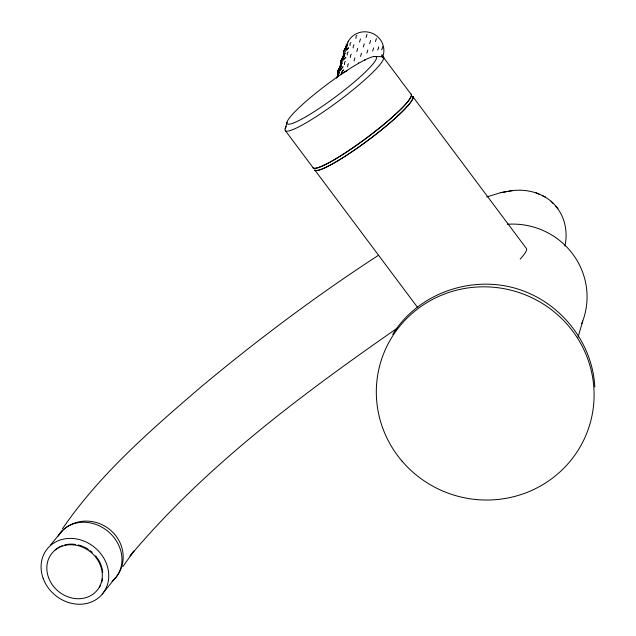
<?xml version="1.0" encoding="UTF-8"?>
<svg xmlns="http://www.w3.org/2000/svg" width="636" height="636" viewBox="0 0 636 636"><rect width="100%" height="100%" fill="white"/><g stroke="black" fill="none" stroke-linecap="round" stroke-linejoin="round"><path stroke-width="0.95" d="M344.474 64.554L344.537 62.439L345.404 61.398M347.248 55.086L347.304 52.971L348.17 51.929M350.015 45.617L350.07 43.502L350.937 42.461M373.61 47.931L372.688 51.087M376.385 38.462L375.455 41.618M338.106 72.305L337.517 76.479L337.947 70.453L341.341 65.739L340.204 67.885L341.556 64.013M344.322 54.545L342.971 58.417L344.108 56.27L340.713 60.984L340.745 65.428L337.859 70.723L338.066 72.409M347.089 45.077L345.745 48.948L346.882 46.802L343.48 51.516L343.52 55.96L342.987 58.329L343.702 54.298L342.311 59.037L343.893 55.26L340.626 61.255L340.896 65.413M347.606 66.907L347.82 64.705L348.528 63.751M350.372 57.439L350.587 55.237L351.295 54.283M353.147 47.962L353.354 45.768L354.069 44.806M355.914 38.494L356.128 36.292L356.836 35.338M338.988 69.252L341.127 64.729L339.545 68.505L340.872 62.837M343.647 53.368L343.058 57.542L340.626 61.255M346.413 43.9L345.825 48.074L345.086 49.568L346.668 45.792L343.392 51.786L343.686 56.771M353.998 61.016L354.92 57.86M356.764 51.548L357.686 48.392M359.531 42.079L360.461 38.923M337.597 76.463L338.018 74.046M364.849 60.444L365.04 59.474M367.807 50.005L366.885 53.162M370.573 40.537L369.651 43.693M564.951 246.1C567.884 232.434 565.221 216.916 555.737 206.326M340.57 66.216L340.22 67.798L340.928 63.767L340.745 65.428L340.713 60.984M360.54 56.437L361.463 53.281M363.307 46.969L364.229 43.812M366.074 37.5L367.004 34.344M285.19 128.814L287.011 122.112M578.029 337.183L582.735 321.085M337.438 77.353L338.781 73.482M345.745 48.948L347.502 44.401M342.971 58.417L345.03 53.114M340.204 67.885L341.961 63.338M337.517 76.479L338.36 74.197L336.778 77.974M358.33 63.672L358.696 62.749M337.986 75.819L339.195 72.806M344.529 50.316L346.286 46.492L343.392 51.786M341.763 59.784L343.52 55.96L343.48 51.516M336.571 77.958L337.978 74.897L337.947 70.453M377.657 50.037L378.666 48.074L378.579 46.881M340.244 70.628L343.043 66.724L339.306 70.747L339.378 72.75M381.544 49.751L382.634 47.938L382.467 46.595M337.859 70.723L340.284 67.011M62.463 528.77C100.059 473.86 151.002 429.888 201.135 386.823C257.667 339.664 316.704 295.438 378.444 255.314M122.812 566.652L133.942 551.03L130.094 555.92C205.818 465.743 301.512 394.718 397.675 327.85M392.714 334.417C419.045 291.519 476.038 273.281 522.864 290.755C562.932 305.399 592.617 344.116 594.803 386.942M50.419 545.187L62.241 530.734M102.197 594.048L114.019 579.595M348.608 41.189L347.614 42.342L347.685 44.345M346.914 49.56L348.584 47.78L344.847 51.81L344.919 53.814M344.14 59.029L345.809 57.248L342.081 61.279L342.152 63.282M486.62 196.961L500.739 192.636L506.574 191.619M507.274 191.523C525.598 187.366 546.737 193.034 557.963 208.791M500.739 192.636L513.22 190.49M374.27 56.509L381.171 56.652A61.231 8.276 -36.8 0 1 336.555 102.547A61.231 8.276 -36.8 0 1 286.28 126.524M535.973 192.716L539.209 194.242M542.222 195.61L545.481 197.144M551.062 201.222L553.288 203.687M383.254 57.113L411.007 94.208A61.231 8.276 -36.8 0 1 367.926 136.955A61.231 8.276 -36.8 0 1 313.135 167.785L285.389 130.682M417.717 307.601L314.788 169.995A61.231 8.276 -36.8 0 0 369.572 139.165A61.231 8.276 -36.8 0 0 412.653 96.418L526.29 248.342A61.231 8.276 -36.8 0 1 520.153 259.13M382.538 57.765L382.013 54.744L382.133 57.176M383.619 56.564L383.834 58.25M507.361 224.285A73.474 71.645 16.3 0 1 581.717 323.692M58.48 535.52A35.624 30.989 39.3 0 1 108.438 531.752A35.624 30.989 39.3 0 1 112.103 581.36M57.884 536.347A35.624 33.485 31.1 0 1 109.933 529.685A35.624 33.485 31.1 0 1 112.27 581.121M340.801 74.682A18.929 18.452 16.3 0 1 347.002 70.858M348.019 41.952A18.929 18.452 16.3 0 1 371.774 33.112A18.929 18.452 16.3 0 1 383.15 55.626M412.836 96.282A61.453 8.308 -36.8 0 1 369.596 139.181A61.453 8.308 -36.8 0 1 314.613 170.13M411.182 94.072A61.453 8.308 -36.8 0 1 367.942 136.979A61.453 8.308 -36.8 0 1 312.96 167.92M55.07 549.933A29.208 25.408 39.3 0 1 57.057 548.391M57.757 547.93A29.208 25.408 39.3 0 1 62.312 545.672M64.793 544.909A29.208 25.408 39.3 0 1 75.438 544.408M78.156 544.925A29.208 25.408 39.3 0 1 82.608 546.348M83.475 546.714A29.208 25.408 39.3 0 1 88.476 549.44M90.034 550.545A29.208 25.408 39.3 0 1 92.26 552.358M95.583 555.777A29.208 25.408 39.3 0 1 96.759 557.263M97.316 558.026A29.208 25.408 39.3 0 1 101.474 566.318M101.744 567.185A29.208 25.408 39.3 0 1 102.738 572.472M102.555 578.553A29.208 25.408 39.3 0 1 101.545 582.687M100.218 585.772A29.208 25.408 39.3 0 1 99.399 587.219M342.629 70.866L341.198 73.037L343.551 69.912L342.629 70.866M43.097 578.219A35.624 30.989 39.3 0 0 100.806 595.749A35.624 30.989 39.3 0 0 80.844 539.988A35.624 30.989 39.3 0 0 43.097 578.219M402.079 461.172A109.098 106.387 16.3 0 0 587.68 430.826A109.098 106.387 16.3 0 0 465.862 288.267A109.098 106.387 16.3 0 0 402.079 461.172M306.353 116.483A55.666 7.521 -36.8 0 0 376.345 58.623A55.666 7.521 -36.8 0 0 312.348 95.988A55.666 7.521 -36.8 0 0 306.353 116.483M48.479 577.401A29.208 25.408 39.3 0 0 95.797 591.774A29.208 25.408 39.3 0 0 79.428 546.054A29.208 25.408 39.3 0 0 48.479 577.401"/></g></svg>
